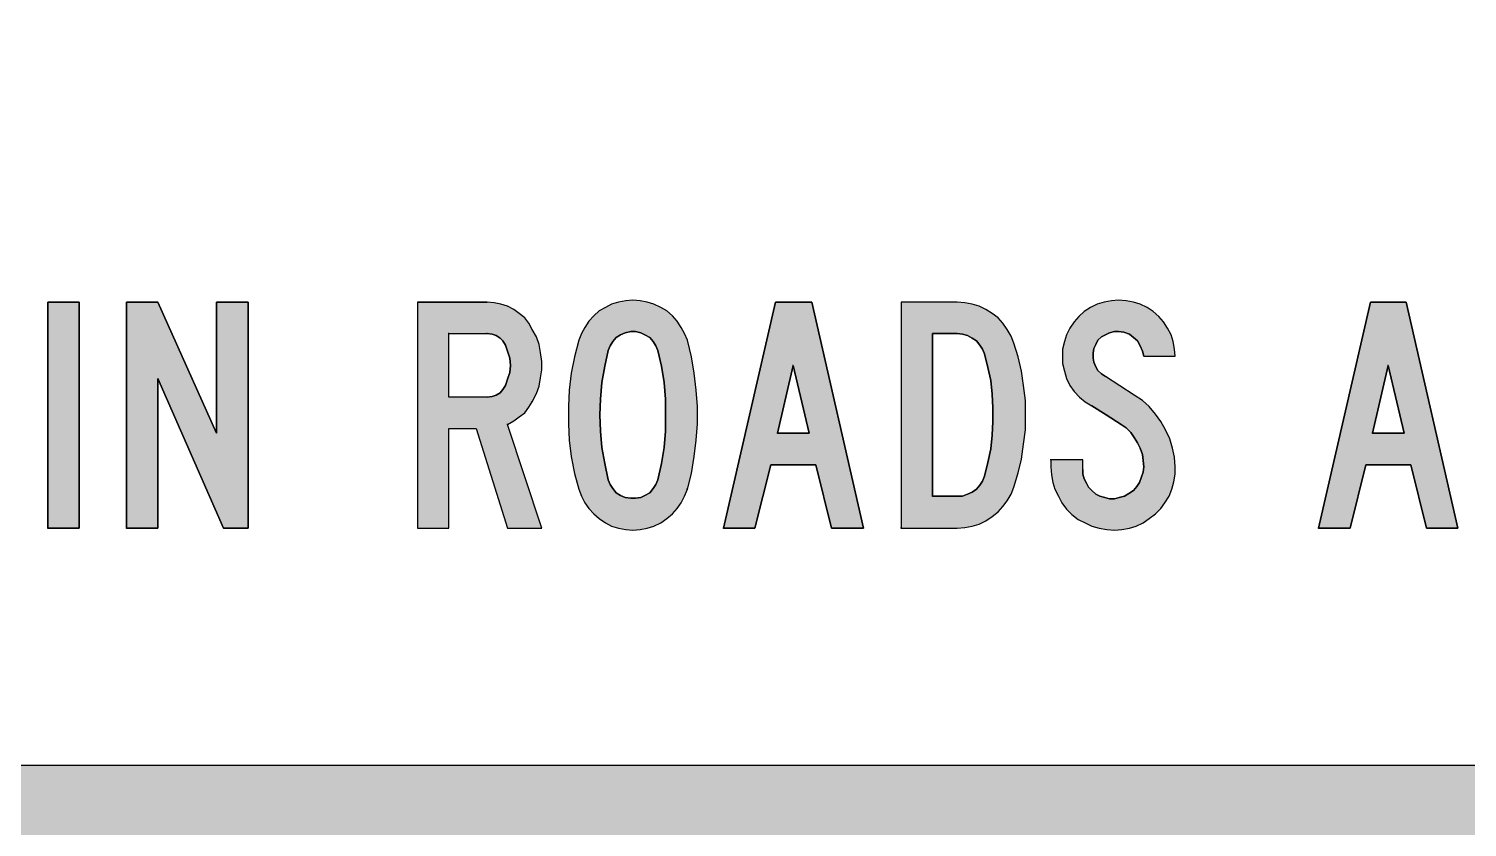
# Model space of a CAD drawing. Extents: x 210.3 to 295.3, y 156.1 to 238.5.
# Drawn here: x 253.9 to 273.02, y 185.6 to 196.21 of the extents above; entities that cross this region are included whole.
import ezdxf

# ---------------------------------------------------------------- set-up
doc = ezdxf.new("R2010")
doc.units = 0
doc.header["$MEASUREMENT"] = 0
doc.linetypes.add('CENTERX2', pattern=[101.6, 63.5, -12.7, 12.7, -12.7])
doc.layers.get('0').update_dxf_attribs({"linetype": 'CONTINUOUS'})
doc.layers.add('L35', color=3, linetype='CONTINUOUS')
doc.layers.add('TBLK25', color=1, linetype='CONTINUOUS')

msp = doc.modelspace()

# ---------------------------------------------------------------- hatches: boundary and pattern name
at = {"layer": 'TBLK25', "linetype": 'CENTERX2'}
h = msp.add_hatch(color=256, dxfattribs=at)
edge = h.paths.add_edge_path()
edge.add_line((220.316, 236.871), (285.316, 236.871))
edge.add_arc((285.316, 228.471), 8.4, 0, 90, ccw=False)
edge.add_line((293.716, 228.471), (293.716, 173.571))
edge.add_arc((285.316, 173.571), 8.4, -90, 0, ccw=False)
edge.add_line((285.316, 165.171), (220.316, 165.171))
edge.add_arc((220.316, 173.571), 8.4, 180, 270, ccw=False)
edge.add_line((211.916, 173.571), (211.916, 228.471))
edge.add_arc((220.316, 228.471), 8.4, 90, 180, ccw=False)
edge = h.paths.add_edge_path(flags=16)
edge.add_line((290.516, 183.221), (290.516, 173.571))
edge.add_arc((285.316, 173.571), 5.2, -90, 0, ccw=False)
edge.add_line((285.316, 168.371), (220.316, 168.371))
edge.add_arc((220.316, 173.571), 5.2, 180, 270, ccw=False)
edge.add_line((215.116, 173.571), (215.116, 183.221))
edge.add_line((215.116, 183.221), (290.516, 183.221))
edge = h.paths.add_edge_path(flags=16)
edge.add_line((215.116, 186.421), (290.516, 186.421))
edge.add_line((290.516, 186.421), (290.516, 228.471))
edge.add_arc((285.316, 228.471), 5.2, 0, 90)
edge.add_line((285.316, 233.671), (220.316, 233.671))
edge.add_arc((220.316, 228.471), 5.2, 90, 180)
edge.add_line((215.116, 228.471), (215.116, 186.421))
h = msp.add_hatch(color=256, dxfattribs=at)
h.paths.add_polyline_path([(250.905, 191.251), (250.905, 189.571), (251.323, 189.571), (251.323, 192.576), (250.851, 192.576), (250.342, 190.924), (249.861, 192.576), (249.38, 192.576), (249.38, 189.571), (249.798, 189.571), (249.798, 191.251), (250.342, 189.571)])
h.paths.add_polyline_path([(252.966, 192.576), (252.485, 192.576), (251.795, 189.571), (252.213, 189.571), (252.431, 190.415), (253.03, 190.415), (253.239, 189.571), (253.656, 189.571)])
h.paths.add_polyline_path([(252.512, 190.833), (252.73, 191.732), (252.939, 190.833), (252.93, 190.833)], flags=16)
h.paths.add_polyline_path([(254.573, 192.576), (254.156, 192.576), (254.156, 189.571), (254.573, 189.571)])
h.paths.add_polyline_path([(256.816, 192.576), (256.398, 192.576), (256.398, 190.833), (255.618, 192.576), (255.2, 192.576), (255.2, 189.571), (255.618, 189.571), (255.618, 191.559), (256.489, 189.571), (256.816, 189.571)])
h.paths.add_polyline_path([(259.486, 190.896), (259.849, 190.896), (260.266, 189.571), (260.72, 189.571), (260.266, 190.951), (260.348, 190.996), (260.421, 191.051), (260.493, 191.105), (260.548, 191.178), (260.593, 191.251), (260.648, 191.36), (260.684, 191.459), (260.702, 191.568), (260.72, 191.677), (260.72, 191.786), (260.702, 191.904), (260.684, 192.013), (260.648, 192.113), (260.593, 192.213), (260.548, 192.295), (260.493, 192.367), (260.421, 192.422), (260.348, 192.476), (260.266, 192.522), (260.176, 192.549), (260.085, 192.567), (259.994, 192.576), (259.985, 192.576), (259.068, 192.576), (259.068, 189.571), (259.486, 189.571)])
h.paths.add_polyline_path([(259.486, 191.314), (259.486, 192.159), (259.994, 192.159), (260.058, 192.149), (260.112, 192.131), (260.167, 192.095), (260.203, 192.059), (260.239, 192.004), (260.266, 191.922), (260.294, 191.832), (260.303, 191.732), (260.294, 191.641), (260.266, 191.55), (260.239, 191.469), (260.203, 191.414), (260.167, 191.369), (260.112, 191.341), (260.058, 191.323), (259.994, 191.314)], flags=16)
h = msp.add_hatch(color=256, dxfattribs=at)
h.paths.add_polyline_path([(262.618, 189.998), (262.654, 190.088), (262.709, 190.297), (262.745, 190.524), (262.772, 190.742), (262.791, 190.96), (262.791, 191.187), (262.772, 191.405), (262.745, 191.632), (262.709, 191.85), (262.654, 192.068), (262.618, 192.159), (262.573, 192.24), (262.518, 192.322), (262.455, 192.395), (262.382, 192.458), (262.3, 192.504), (262.209, 192.549), (262.119, 192.576), (262.028, 192.594), (261.928, 192.603), (261.837, 192.594), (261.737, 192.576), (261.647, 192.549), (261.565, 192.504), (261.483, 192.458), (261.41, 192.395), (261.347, 192.322), (261.292, 192.24), (261.247, 192.159), (261.211, 192.068), (261.156, 191.85), (261.111, 191.632), (261.084, 191.405), (261.075, 191.187), (261.075, 190.96), (261.084, 190.742), (261.111, 190.524), (261.156, 190.297), (261.211, 190.088), (261.247, 189.998), (261.292, 189.907), (261.347, 189.834), (261.41, 189.762), (261.483, 189.698), (261.565, 189.644), (261.647, 189.598), (261.737, 189.571), (261.837, 189.553), (261.928, 189.544), (262.028, 189.553), (262.119, 189.571), (262.209, 189.598), (262.3, 189.644), (262.382, 189.698), (262.455, 189.762), (262.518, 189.834), (262.573, 189.907)])
h.paths.add_polyline_path([(262.2, 190.097), (262.155, 190.043), (262.091, 190.007), (262.037, 189.979), (261.964, 189.97), (261.901, 189.97), (261.828, 189.979), (261.765, 190.007), (261.71, 190.043), (261.665, 190.097), (261.628, 190.152), (261.601, 190.216), (261.556, 190.433), (261.519, 190.642), (261.501, 190.86), (261.492, 191.078), (261.501, 191.287), (261.519, 191.505), (261.556, 191.723), (261.601, 191.932), (261.628, 191.995), (261.665, 192.05), (261.71, 192.104), (261.765, 192.14), (261.828, 192.168), (261.901, 192.186), (261.964, 192.186), (262.037, 192.168), (262.091, 192.14), (262.155, 192.104), (262.2, 192.05), (262.237, 191.995), (262.264, 191.932), (262.309, 191.723), (262.346, 191.505), (262.364, 191.287), (262.364, 191.078), (262.364, 190.86), (262.346, 190.642), (262.309, 190.433), (262.264, 190.216), (262.237, 190.152)], flags=16)
h.paths.add_polyline_path([(264.307, 192.576), (263.826, 192.576), (263.136, 189.571), (263.553, 189.571), (263.762, 190.415), (264.361, 190.415), (264.57, 189.571), (264.997, 189.571)])
h.paths.add_polyline_path([(263.853, 190.833), (264.062, 191.732), (264.271, 190.833), (264.261, 190.833)], flags=16)
h.paths.add_polyline_path([(267.049, 190.306), (267.094, 190.488), (267.122, 190.688), (267.149, 190.878), (267.149, 191.078), (267.149, 191.269), (267.122, 191.469), (267.094, 191.659), (267.049, 191.85), (266.994, 192.031), (266.958, 192.122), (266.904, 192.213), (266.849, 192.295), (266.786, 192.367), (266.704, 192.422), (266.622, 192.476), (266.531, 192.522), (266.441, 192.549), (266.341, 192.567), (266.241, 192.576), (265.496, 192.576), (265.496, 189.571), (266.241, 189.571), (266.341, 189.58), (266.441, 189.598), (266.531, 189.625), (266.622, 189.671), (266.704, 189.725), (266.786, 189.789), (266.849, 189.861), (266.904, 189.934), (266.958, 190.025), (266.994, 190.116)])
h.paths.add_polyline_path([(265.914, 192.159), (266.241, 192.159), (266.313, 192.149), (266.377, 192.131), (266.441, 192.095), (266.495, 192.059), (266.54, 192.004), (266.577, 191.95), (266.604, 191.886), (266.649, 191.705), (266.686, 191.532), (266.704, 191.35), (266.713, 191.169), (266.713, 190.987), (266.704, 190.806), (266.686, 190.624), (266.649, 190.443), (266.604, 190.261), (266.577, 190.197), (266.54, 190.143), (266.495, 190.088), (266.441, 190.052), (266.377, 190.025), (266.313, 189.998), (266.241, 189.998), (265.914, 189.998)], flags=16)
h.paths.add_polyline_path([(268.874, 189.762), (268.947, 189.834), (269.001, 189.907), (269.056, 189.998), (269.092, 190.088), (269.119, 190.188), (269.137, 190.288), (269.137, 190.388), (269.128, 190.515), (269.101, 190.633), (269.065, 190.76), (269.01, 190.878), (268.947, 190.987), (268.874, 191.087), (268.792, 191.187), (268.701, 191.269), (268.592, 191.341), (268.211, 191.587), (268.157, 191.623), (268.111, 191.668), (268.084, 191.714), (268.057, 191.777), (268.048, 191.832), (268.048, 191.895), (268.057, 191.959), (268.084, 192.013), (268.111, 192.068), (268.157, 192.113), (268.211, 192.14), (268.266, 192.168), (268.329, 192.186), (268.384, 192.186), (268.456, 192.177), (268.529, 192.149), (268.583, 192.104), (268.638, 192.059), (268.674, 191.995), (268.701, 191.922), (268.72, 191.859), (269.137, 191.859), (269.128, 191.95), (269.11, 192.05), (269.083, 192.14), (269.037, 192.231), (268.983, 192.313), (268.919, 192.386), (268.847, 192.449), (268.765, 192.504), (268.674, 192.549), (268.583, 192.576), (268.484, 192.594), (268.384, 192.603), (268.293, 192.594), (268.193, 192.576), (268.102, 192.549), (268.011, 192.504), (267.93, 192.449), (267.857, 192.386), (267.793, 192.313), (267.739, 192.231), (267.694, 192.14), (267.666, 192.05), (267.639, 191.95), (267.639, 191.859), (267.639, 191.759), (267.666, 191.659), (267.694, 191.559), (267.739, 191.469), (267.793, 191.387), (267.866, 191.314), (267.939, 191.251), (268.03, 191.196), (268.22, 191.078), (268.42, 190.951), (268.484, 190.906), (268.547, 190.842), (268.592, 190.778), (268.638, 190.706), (268.674, 190.633), (268.701, 190.551), (268.711, 190.47), (268.72, 190.388), (268.711, 190.315), (268.692, 190.252), (268.665, 190.179), (268.629, 190.125), (268.583, 190.07), (268.52, 190.034), (268.465, 189.998), (268.393, 189.979), (268.329, 189.961), (268.32, 189.961), (268.266, 189.961), (268.202, 189.979), (268.138, 189.998), (268.084, 190.025), (268.03, 190.07), (267.984, 190.116), (267.957, 190.17), (267.93, 190.225), (267.911, 190.288), (267.911, 190.352), (267.911, 190.479), (267.485, 190.479), (267.485, 190.388), (267.494, 190.279), (267.512, 190.179), (267.539, 190.088), (267.585, 189.998), (267.63, 189.907), (267.694, 189.825), (267.766, 189.752), (267.848, 189.689), (267.939, 189.644), (268.03, 189.598), (268.129, 189.571), (268.229, 189.553), (268.329, 189.544), (268.429, 189.553), (268.529, 189.571), (268.62, 189.598), (268.711, 189.644), (268.792, 189.698)])
h.paths.add_polyline_path([(272.206, 192.576), (271.734, 192.576), (271.044, 189.571), (271.462, 189.571), (271.67, 190.415), (272.27, 190.415), (272.479, 189.571), (272.896, 189.571)])
h.paths.add_polyline_path([(271.761, 190.833), (271.97, 191.732), (272.179, 190.833), (272.17, 190.833)], flags=16)
h.paths.add_polyline_path([(273.713, 191.078), (273.713, 191.26), (273.732, 191.441), (273.768, 191.623), (273.813, 191.804), (273.868, 191.977), (273.895, 192.031), (273.931, 192.086), (273.986, 192.131), (274.04, 192.159), (274.104, 192.177), (274.167, 192.186), (274.231, 192.177), (274.295, 192.159), (274.349, 192.131), (274.394, 192.086), (274.44, 192.041), (274.467, 191.977), (274.485, 191.922), (274.494, 191.859), (274.912, 191.859), (274.912, 191.95), (274.894, 192.05), (274.857, 192.14), (274.812, 192.231), (274.758, 192.313), (274.694, 192.386), (274.621, 192.449), (274.54, 192.504), (274.449, 192.549), (274.358, 192.576), (274.267, 192.594), (274.167, 192.603), (274.068, 192.594), (273.968, 192.576), (273.877, 192.549), (273.786, 192.504), (273.704, 192.44), (273.632, 192.376), (273.568, 192.304), (273.514, 192.213), (273.477, 192.122), (273.414, 191.941), (273.359, 191.75), (273.323, 191.559), (273.296, 191.369), (273.287, 191.169), (273.287, 190.978), (273.296, 190.778), (273.323, 190.588), (273.359, 190.397), (273.414, 190.206), (273.477, 190.025), (273.514, 189.934), (273.568, 189.852), (273.632, 189.771), (273.704, 189.707), (273.786, 189.653), (273.877, 189.607), (273.968, 189.571), (274.068, 189.553), (274.167, 189.544), (274.267, 189.553), (274.358, 189.571), (274.449, 189.598), (274.54, 189.644), (274.621, 189.698), (274.694, 189.762), (274.758, 189.834), (274.812, 189.916), (274.857, 190.007), (274.894, 190.097), (274.912, 190.197), (274.912, 190.297), (274.912, 190.352), (274.903, 190.352), (274.494, 190.352), (274.494, 190.297), (274.485, 190.234), (274.467, 190.17), (274.44, 190.116), (274.394, 190.061), (274.349, 190.016), (274.295, 189.989), (274.231, 189.97), (274.167, 189.961), (274.104, 189.97), (274.04, 189.989), (273.986, 190.025), (273.931, 190.061), (273.895, 190.116), (273.868, 190.179), (273.813, 190.352), (273.768, 190.524), (273.732, 190.706), (273.713, 190.887)])
h.paths.add_polyline_path([(276.192, 192.159), (276.728, 192.159), (276.728, 192.576), (275.23, 192.576), (275.23, 192.159), (275.774, 192.159), (275.774, 189.571), (276.192, 189.571)])

# ---------------------------------------------------------------- linework, layer by layer
at = {"color": 3}
for p, q in [((254.156, 189.571), (254.156, 192.576)), ((254.156, 192.576), (254.573, 192.576)), ((254.573, 192.576), (254.573, 189.571)), ((255.2, 189.571), (255.2, 192.576)), ((255.2, 192.576), (255.618, 192.576)), ((255.618, 192.576), (256.398, 190.833)), ((256.398, 190.833), (256.398, 192.576)), ((256.398, 192.576), (256.816, 192.576)), ((256.816, 192.576), (256.816, 189.571)), ((259.068, 192.576), (259.068, 189.571)), ((259.068, 192.576), (259.994, 192.576)), ((259.994, 192.576), (259.985, 192.576)), ((259.994, 192.576), (259.985, 192.576)), ((260.085, 192.567), (259.994, 192.576)), ((260.176, 192.549), (260.085, 192.567)), ((260.266, 192.522), (260.176, 192.549)), ((260.348, 192.476), (260.266, 192.522)), ((261.647, 192.549), (261.565, 192.504)), ((261.737, 192.576), (261.647, 192.549)), ((261.837, 192.594), (261.737, 192.576)), ((261.928, 192.603), (261.837, 192.594)), ((262.028, 192.594), (261.928, 192.603)), ((262.119, 192.576), (262.028, 192.594)), ((262.209, 192.549), (262.119, 192.576)), ((262.3, 192.504), (262.209, 192.549)), ((263.136, 189.571), (263.826, 192.576)), ((263.826, 192.576), (264.307, 192.576)), ((264.307, 192.576), (264.997, 189.571)), ((266.241, 192.576), (265.496, 192.576)), ((265.496, 192.576), (265.496, 189.571)), ((266.341, 192.567), (266.241, 192.576)), ((266.441, 192.549), (266.341, 192.567)), ((266.531, 192.522), (266.441, 192.549)), ((266.622, 192.476), (266.531, 192.522)), ((268.102, 192.549), (268.011, 192.504)), ((268.193, 192.576), (268.102, 192.549)), ((268.293, 192.594), (268.193, 192.576)), ((268.384, 192.603), (268.293, 192.594)), ((268.484, 192.594), (268.384, 192.603)), ((268.583, 192.576), (268.484, 192.594)), ((268.674, 192.549), (268.583, 192.576)), ((268.765, 192.504), (268.674, 192.549)), ((271.044, 189.571), (271.734, 192.576)), ((271.734, 192.576), (272.206, 192.576)), ((272.206, 192.576), (272.896, 189.571)), ((260.421, 192.422), (260.348, 192.476)), ((260.493, 192.367), (260.421, 192.422)), ((260.548, 192.295), (260.493, 192.367)), ((261.347, 192.322), (261.292, 192.24)), ((261.41, 192.395), (261.347, 192.322)), ((261.483, 192.458), (261.41, 192.395)), ((261.565, 192.504), (261.483, 192.458)), ((262.382, 192.458), (262.3, 192.504)), ((262.455, 192.395), (262.382, 192.458)), ((262.518, 192.322), (262.455, 192.395)), ((262.573, 192.24), (262.518, 192.322)), ((266.704, 192.422), (266.622, 192.476)), ((266.786, 192.367), (266.704, 192.422)), ((266.849, 192.295), (266.786, 192.367)), ((267.857, 192.386), (267.793, 192.313)), ((267.93, 192.449), (267.857, 192.386)), ((268.011, 192.504), (267.93, 192.449)), ((268.847, 192.449), (268.765, 192.504)), ((268.919, 192.386), (268.847, 192.449)), ((268.983, 192.313), (268.919, 192.386)), ((259.486, 192.159), (259.476, 192.159)), ((259.486, 192.159), (259.994, 192.159)), ((259.486, 191.314), (259.486, 192.159)), ((259.994, 192.159), (259.985, 192.159)), ((259.994, 192.159), (259.985, 192.159)), ((260.058, 192.149), (259.994, 192.159)), ((260.112, 192.131), (260.058, 192.149)), ((260.167, 192.095), (260.112, 192.131)), ((260.593, 192.213), (260.548, 192.295)), ((260.593, 192.213), (260.584, 192.213)), ((260.648, 192.113), (260.593, 192.213)), ((261.247, 192.159), (261.211, 192.068)), ((261.292, 192.24), (261.247, 192.159)), ((261.765, 192.14), (261.71, 192.104)), ((261.828, 192.168), (261.765, 192.14)), ((261.901, 192.186), (261.828, 192.168)), ((261.964, 192.186), (261.901, 192.186)), ((262.037, 192.168), (261.964, 192.186)), ((262.091, 192.14), (262.037, 192.168)), ((262.155, 192.104), (262.091, 192.14)), ((262.618, 192.159), (262.573, 192.24)), ((262.654, 192.068), (262.618, 192.159)), ((266.241, 192.159), (265.914, 192.159)), ((265.914, 192.159), (265.914, 189.998)), ((266.313, 192.149), (266.241, 192.159)), ((266.377, 192.131), (266.313, 192.149)), ((266.441, 192.095), (266.377, 192.131)), ((266.904, 192.213), (266.849, 192.295)), ((266.958, 192.122), (266.904, 192.213)), ((267.694, 192.14), (267.666, 192.05)), ((267.739, 192.231), (267.694, 192.14)), ((267.793, 192.313), (267.739, 192.231)), ((268.211, 192.14), (268.157, 192.113)), ((268.266, 192.168), (268.211, 192.14)), ((268.329, 192.186), (268.266, 192.168)), ((268.384, 192.186), (268.329, 192.186)), ((268.384, 192.186), (268.375, 192.186)), ((268.456, 192.177), (268.384, 192.186)), ((268.529, 192.149), (268.456, 192.177)), ((268.583, 192.104), (268.529, 192.149)), ((269.037, 192.231), (268.983, 192.313)), ((269.083, 192.14), (269.037, 192.231)), ((269.11, 192.05), (269.083, 192.14)), ((260.203, 192.059), (260.167, 192.095)), ((260.239, 192.004), (260.203, 192.059)), ((260.239, 192.004), (260.23, 192.004)), ((260.266, 191.922), (260.239, 192.004)), ((260.684, 192.013), (260.648, 192.113)), ((260.702, 191.904), (260.684, 192.013)), ((261.211, 192.068), (261.156, 191.85)), ((261.628, 191.995), (261.601, 191.932)), ((261.665, 192.05), (261.628, 191.995)), ((261.71, 192.104), (261.665, 192.05)), ((262.2, 192.05), (262.155, 192.104)), ((262.237, 191.995), (262.2, 192.05)), ((262.264, 191.932), (262.237, 191.995)), ((262.709, 191.85), (262.654, 192.068)), ((266.495, 192.059), (266.441, 192.095)), ((266.54, 192.004), (266.495, 192.059)), ((266.577, 191.95), (266.54, 192.004)), ((266.604, 191.886), (266.577, 191.95)), ((266.994, 192.031), (266.958, 192.122)), ((267.049, 191.85), (266.994, 192.031)), ((267.666, 192.05), (267.639, 191.95)), ((267.639, 191.95), (267.639, 191.859)), ((268.057, 191.959), (268.048, 191.895)), ((268.084, 192.013), (268.057, 191.959)), ((268.111, 192.068), (268.084, 192.013)), ((268.157, 192.113), (268.111, 192.068)), ((268.638, 192.059), (268.583, 192.104)), ((268.674, 191.995), (268.638, 192.059)), ((268.701, 191.922), (268.674, 191.995)), ((269.128, 191.95), (269.11, 192.05)), ((269.137, 191.859), (269.128, 191.95)), ((260.294, 191.832), (260.266, 191.922)), ((260.303, 191.732), (260.294, 191.832)), ((260.72, 191.786), (260.702, 191.904)), ((260.72, 191.677), (260.72, 191.786)), ((261.156, 191.85), (261.111, 191.632)), ((261.601, 191.932), (261.556, 191.723)), ((262.309, 191.723), (262.264, 191.932)), ((262.745, 191.632), (262.709, 191.85)), ((266.649, 191.705), (266.604, 191.886)), ((267.094, 191.659), (267.049, 191.85)), ((267.639, 191.859), (267.639, 191.759)), ((267.639, 191.759), (267.666, 191.659)), ((268.048, 191.895), (268.048, 191.832)), ((268.048, 191.832), (268.057, 191.777)), ((268.057, 191.777), (268.084, 191.714)), ((268.72, 191.859), (268.701, 191.922)), ((268.72, 191.859), (269.137, 191.859)), ((256.489, 189.571), (255.618, 191.559)), ((255.618, 191.559), (255.618, 189.571)), ((260.266, 191.55), (260.294, 191.641)), ((260.294, 191.641), (260.303, 191.732)), ((260.684, 191.459), (260.702, 191.568)), ((260.702, 191.568), (260.72, 191.677)), ((261.111, 191.632), (261.084, 191.405)), ((261.556, 191.723), (261.519, 191.505)), ((262.346, 191.505), (262.309, 191.723)), ((262.772, 191.405), (262.745, 191.632)), ((264.062, 191.732), (263.853, 190.833)), ((264.062, 191.732), (264.053, 191.732)), ((264.271, 190.833), (264.062, 191.732)), ((266.686, 191.532), (266.649, 191.705)), ((267.122, 191.469), (267.094, 191.659)), ((267.666, 191.659), (267.694, 191.559)), ((267.694, 191.559), (267.739, 191.469)), ((268.084, 191.714), (268.111, 191.668)), ((268.111, 191.668), (268.157, 191.623)), ((268.157, 191.623), (268.211, 191.587)), ((268.211, 191.587), (268.202, 191.587)), ((268.211, 191.587), (268.202, 191.587)), ((268.592, 191.341), (268.211, 191.587)), ((271.97, 191.732), (271.761, 190.833)), ((271.97, 191.732), (271.961, 191.732)), ((272.179, 190.833), (271.97, 191.732)), ((260.112, 191.341), (260.167, 191.369)), ((260.167, 191.369), (260.203, 191.414)), ((260.203, 191.414), (260.239, 191.469)), ((260.239, 191.469), (260.23, 191.469)), ((260.239, 191.469), (260.266, 191.55)), ((260.648, 191.36), (260.684, 191.459)), ((261.084, 191.405), (261.075, 191.187)), ((261.519, 191.505), (261.501, 191.287)), ((262.364, 191.287), (262.346, 191.505)), ((262.791, 191.187), (262.772, 191.405)), ((266.704, 191.35), (266.686, 191.532)), ((267.149, 191.269), (267.122, 191.469)), ((267.739, 191.469), (267.793, 191.387)), ((267.793, 191.387), (267.866, 191.314)), ((259.994, 191.314), (259.486, 191.314)), ((259.994, 191.314), (260.058, 191.323)), ((260.058, 191.323), (260.112, 191.341)), ((260.493, 191.105), (260.548, 191.178)), ((260.548, 191.178), (260.593, 191.251)), ((260.593, 191.251), (260.584, 191.251)), ((260.593, 191.251), (260.648, 191.36)), ((261.075, 191.187), (261.075, 190.96)), ((261.501, 191.287), (261.492, 191.078)), ((262.364, 191.078), (262.364, 191.287)), ((262.791, 190.96), (262.791, 191.187)), ((266.713, 191.169), (266.704, 191.35)), ((267.149, 191.078), (267.149, 191.269)), ((267.866, 191.314), (267.939, 191.251)), ((267.939, 191.251), (268.03, 191.196)), ((268.03, 191.196), (268.02, 191.196)), ((268.03, 191.196), (268.02, 191.196)), ((268.22, 191.078), (268.03, 191.196)), ((268.701, 191.269), (268.592, 191.341)), ((268.792, 191.187), (268.701, 191.269)), ((268.874, 191.087), (268.792, 191.187)), ((260.266, 190.951), (260.348, 190.996)), ((260.348, 190.996), (260.421, 191.051)), ((260.421, 191.051), (260.493, 191.105)), ((261.492, 191.078), (261.501, 190.86)), ((262.364, 190.86), (262.364, 191.078)), ((266.704, 190.806), (266.713, 190.987)), ((266.713, 190.987), (266.713, 191.169)), ((267.149, 190.878), (267.149, 191.078)), ((268.42, 190.951), (268.22, 191.078)), ((268.947, 190.987), (268.874, 191.087)), ((269.01, 190.878), (268.947, 190.987)), ((259.486, 189.571), (259.486, 190.896)), ((259.486, 190.896), (259.849, 190.896)), ((259.849, 190.896), (260.266, 189.571)), ((260.266, 190.951), (260.257, 190.951)), ((260.72, 189.571), (260.266, 190.951)), ((261.075, 190.96), (261.084, 190.742)), ((261.501, 190.86), (261.519, 190.642)), ((262.346, 190.642), (262.364, 190.86)), ((262.772, 190.742), (262.791, 190.96)), ((263.853, 190.833), (263.844, 190.833)), ((263.853, 190.833), (264.271, 190.833)), ((264.271, 190.833), (264.261, 190.833)), ((266.686, 190.624), (266.704, 190.806)), ((267.122, 190.688), (267.149, 190.878)), ((268.42, 190.951), (268.411, 190.951)), ((268.484, 190.906), (268.42, 190.951)), ((268.547, 190.842), (268.484, 190.906)), ((268.592, 190.778), (268.547, 190.842)), ((269.065, 190.76), (269.01, 190.878)), ((271.761, 190.833), (271.752, 190.833)), ((271.761, 190.833), (272.179, 190.833)), ((272.179, 190.833), (272.17, 190.833)), ((261.084, 190.742), (261.111, 190.524)), ((261.519, 190.642), (261.556, 190.433)), ((262.309, 190.433), (262.346, 190.642)), ((262.745, 190.524), (262.772, 190.742)), ((266.649, 190.443), (266.686, 190.624)), ((267.094, 190.488), (267.122, 190.688)), ((268.638, 190.706), (268.592, 190.778)), ((268.674, 190.633), (268.638, 190.706)), ((268.701, 190.551), (268.674, 190.633)), ((269.101, 190.633), (269.065, 190.76)), ((269.128, 190.515), (269.101, 190.633)), ((261.111, 190.524), (261.156, 190.297)), ((261.556, 190.433), (261.601, 190.216)), ((262.264, 190.216), (262.309, 190.433)), ((262.709, 190.297), (262.745, 190.524)), ((263.762, 190.415), (263.553, 189.571)), ((264.361, 190.415), (263.762, 190.415)), ((264.57, 189.571), (264.361, 190.415)), ((266.604, 190.261), (266.649, 190.443)), ((267.049, 190.306), (267.094, 190.488)), ((267.485, 190.479), (267.476, 190.479)), ((267.485, 190.479), (267.485, 190.388)), ((267.911, 190.479), (267.485, 190.479)), ((267.911, 190.352), (267.911, 190.479)), ((268.711, 190.47), (268.701, 190.551)), ((268.72, 190.388), (268.711, 190.47)), ((269.137, 190.388), (269.128, 190.515)), ((271.67, 190.415), (271.462, 189.571)), ((272.27, 190.415), (271.67, 190.415)), ((272.479, 189.571), (272.27, 190.415)), ((261.156, 190.297), (261.211, 190.088)), ((262.654, 190.088), (262.709, 190.297)), ((266.577, 190.197), (266.604, 190.261)), ((266.994, 190.116), (267.049, 190.306)), ((267.485, 190.388), (267.494, 190.279)), ((267.494, 190.279), (267.512, 190.179)), ((267.911, 190.352), (267.911, 190.288)), ((267.911, 190.288), (267.93, 190.225)), ((267.93, 190.225), (267.957, 190.17)), ((268.665, 190.179), (268.692, 190.252)), ((268.692, 190.252), (268.711, 190.315)), ((268.711, 190.315), (268.72, 190.388)), ((268.72, 190.388), (268.711, 190.388)), ((269.119, 190.188), (269.137, 190.288)), ((269.137, 190.288), (269.137, 190.388)), ((261.211, 190.088), (261.247, 189.998)), ((261.601, 190.216), (261.628, 190.152)), ((261.628, 190.152), (261.665, 190.097)), ((261.665, 190.097), (261.71, 190.043)), ((261.71, 190.043), (261.765, 190.007)), ((262.091, 190.007), (262.155, 190.043)), ((262.155, 190.043), (262.2, 190.097)), ((262.2, 190.097), (262.237, 190.152)), ((262.237, 190.152), (262.264, 190.216)), ((262.264, 190.216), (262.255, 190.216)), ((262.618, 189.998), (262.654, 190.088)), ((262.654, 190.088), (262.645, 190.088)), ((266.377, 190.025), (266.441, 190.052)), ((266.441, 190.052), (266.495, 190.088)), ((266.495, 190.088), (266.54, 190.143)), ((266.54, 190.143), (266.577, 190.197)), ((266.958, 190.025), (266.994, 190.116)), ((267.512, 190.179), (267.539, 190.088)), ((267.539, 190.088), (267.585, 189.998)), ((267.957, 190.17), (267.984, 190.116)), ((267.984, 190.116), (268.03, 190.07)), ((268.03, 190.07), (268.084, 190.025)), ((268.465, 189.998), (268.52, 190.034)), ((268.52, 190.034), (268.583, 190.07)), ((268.583, 190.07), (268.629, 190.125)), ((268.629, 190.125), (268.665, 190.179)), ((269.056, 189.998), (269.092, 190.088)), ((269.092, 190.088), (269.119, 190.188)), ((261.247, 189.998), (261.292, 189.907)), ((261.292, 189.907), (261.347, 189.834)), ((261.765, 190.007), (261.828, 189.979)), ((261.828, 189.979), (261.901, 189.97)), ((261.901, 189.97), (261.964, 189.97)), ((261.964, 189.97), (262.037, 189.979)), ((262.037, 189.979), (262.091, 190.007)), ((262.518, 189.834), (262.573, 189.907)), ((262.573, 189.907), (262.618, 189.998)), ((265.914, 189.998), (265.905, 189.998)), ((265.914, 189.998), (266.241, 189.998)), ((266.241, 189.998), (266.313, 189.998)), ((266.313, 189.998), (266.377, 190.025)), ((266.786, 189.789), (266.849, 189.861)), ((266.849, 189.861), (266.904, 189.934)), ((266.904, 189.934), (266.958, 190.025)), ((267.585, 189.998), (267.63, 189.907)), ((267.63, 189.907), (267.694, 189.825)), ((268.084, 190.025), (268.138, 189.998)), ((268.138, 189.998), (268.202, 189.979)), ((268.202, 189.979), (268.266, 189.961)), ((268.266, 189.961), (268.329, 189.961)), ((268.329, 189.961), (268.32, 189.961)), ((268.329, 189.961), (268.393, 189.979)), ((268.393, 189.979), (268.465, 189.998)), ((268.947, 189.834), (269.001, 189.907)), ((269.001, 189.907), (269.056, 189.998)), ((261.347, 189.834), (261.41, 189.762)), ((261.41, 189.762), (261.483, 189.698)), ((261.483, 189.698), (261.565, 189.644)), ((261.565, 189.644), (261.647, 189.598)), ((262.209, 189.598), (262.3, 189.644)), ((262.3, 189.644), (262.382, 189.698)), ((262.382, 189.698), (262.455, 189.762)), ((262.455, 189.762), (262.518, 189.834)), ((266.531, 189.625), (266.622, 189.671)), ((266.622, 189.671), (266.704, 189.725)), ((266.704, 189.725), (266.786, 189.789)), ((267.694, 189.825), (267.766, 189.752)), ((267.766, 189.752), (267.848, 189.689)), ((267.848, 189.689), (267.939, 189.644)), ((267.939, 189.644), (268.03, 189.598)), ((268.62, 189.598), (268.711, 189.644)), ((268.711, 189.644), (268.792, 189.698)), ((268.792, 189.698), (268.874, 189.762)), ((268.874, 189.762), (268.947, 189.834)), ((254.156, 189.571), (254.147, 189.571)), ((254.573, 189.571), (254.156, 189.571)), ((255.2, 189.571), (255.191, 189.571)), ((255.618, 189.571), (255.2, 189.571)), ((256.816, 189.571), (256.489, 189.571)), ((259.068, 189.571), (259.486, 189.571)), ((260.266, 189.571), (260.72, 189.571)), ((261.647, 189.598), (261.737, 189.571)), ((261.737, 189.571), (261.837, 189.553)), ((261.837, 189.553), (261.928, 189.544)), ((261.928, 189.544), (262.028, 189.553)), ((262.028, 189.553), (262.119, 189.571)), ((262.119, 189.571), (262.209, 189.598)), ((263.136, 189.571), (263.127, 189.571)), ((263.553, 189.571), (263.136, 189.571)), ((264.997, 189.571), (264.57, 189.571)), ((265.496, 189.571), (265.487, 189.571)), ((265.496, 189.571), (266.241, 189.571)), ((266.241, 189.571), (266.341, 189.58)), ((266.341, 189.58), (266.441, 189.598)), ((266.441, 189.598), (266.531, 189.625)), ((268.03, 189.598), (268.129, 189.571)), ((268.129, 189.571), (268.229, 189.553)), ((268.229, 189.553), (268.329, 189.544)), ((268.329, 189.544), (268.429, 189.553)), ((268.429, 189.553), (268.529, 189.571)), ((268.529, 189.571), (268.62, 189.598)), ((271.044, 189.571), (271.035, 189.571)), ((271.462, 189.571), (271.044, 189.571)), ((272.896, 189.571), (272.479, 189.571))]:
    msp.add_line(p, q, dxfattribs=at)
at = {"layer": 'L35'}
msp.add_line((215.116, 186.421), (290.516, 186.421), dxfattribs=at)
at = {"layer": 'TBLK25', "linetype": 'CENTERX2'}
for points in [[(254.573, 192.576), (254.156, 192.576), (254.156, 189.571), (254.573, 189.571)], [(256.816, 192.576), (256.398, 192.576), (256.398, 190.833), (255.618, 192.576), (255.2, 192.576), (255.2, 189.571), (255.618, 189.571), (255.618, 191.559), (256.489, 189.571), (256.816, 189.571)], [(259.486, 190.896), (259.849, 190.896), (260.266, 189.571), (260.72, 189.571), (260.266, 190.951), (260.348, 190.996), (260.421, 191.051), (260.493, 191.105), (260.548, 191.178), (260.593, 191.251), (260.648, 191.36), (260.684, 191.459), (260.702, 191.568), (260.72, 191.677), (260.72, 191.786), (260.702, 191.904), (260.684, 192.013), (260.648, 192.113), (260.593, 192.213), (260.548, 192.295), (260.493, 192.367), (260.421, 192.422), (260.348, 192.476), (260.266, 192.522), (260.176, 192.549), (260.085, 192.567), (259.994, 192.576), (259.985, 192.576), (259.068, 192.576), (259.068, 189.571), (259.486, 189.571)], [(262.618, 189.998), (262.654, 190.088), (262.709, 190.297), (262.745, 190.524), (262.772, 190.742), (262.791, 190.96), (262.791, 191.187), (262.772, 191.405), (262.745, 191.632), (262.709, 191.85), (262.654, 192.068), (262.618, 192.159), (262.573, 192.24), (262.518, 192.322), (262.455, 192.395), (262.382, 192.458), (262.3, 192.504), (262.209, 192.549), (262.119, 192.576), (262.028, 192.594), (261.928, 192.603), (261.837, 192.594), (261.737, 192.576), (261.647, 192.549), (261.565, 192.504), (261.483, 192.458), (261.41, 192.395), (261.347, 192.322), (261.292, 192.24), (261.247, 192.159), (261.211, 192.068), (261.156, 191.85), (261.111, 191.632), (261.084, 191.405), (261.075, 191.187), (261.075, 190.96), (261.084, 190.742), (261.111, 190.524), (261.156, 190.297), (261.211, 190.088), (261.247, 189.998), (261.292, 189.907), (261.347, 189.834), (261.41, 189.762), (261.483, 189.698), (261.565, 189.644), (261.647, 189.598), (261.737, 189.571), (261.837, 189.553), (261.928, 189.544), (262.028, 189.553), (262.119, 189.571), (262.209, 189.598), (262.3, 189.644), (262.382, 189.698), (262.455, 189.762), (262.518, 189.834), (262.573, 189.907)], [(264.307, 192.576), (263.826, 192.576), (263.136, 189.571), (263.553, 189.571), (263.762, 190.415), (264.361, 190.415), (264.57, 189.571), (264.997, 189.571)], [(267.049, 190.306), (267.094, 190.488), (267.122, 190.688), (267.149, 190.878), (267.149, 191.078), (267.149, 191.269), (267.122, 191.469), (267.094, 191.659), (267.049, 191.85), (266.994, 192.031), (266.958, 192.122), (266.904, 192.213), (266.849, 192.295), (266.786, 192.367), (266.704, 192.422), (266.622, 192.476), (266.531, 192.522), (266.441, 192.549), (266.341, 192.567), (266.241, 192.576), (265.496, 192.576), (265.496, 189.571), (266.241, 189.571), (266.341, 189.58), (266.441, 189.598), (266.531, 189.625), (266.622, 189.671), (266.704, 189.725), (266.786, 189.789), (266.849, 189.861), (266.904, 189.934), (266.958, 190.025), (266.994, 190.116)], [(268.874, 189.762), (268.947, 189.834), (269.001, 189.907), (269.056, 189.998), (269.092, 190.088), (269.119, 190.188), (269.137, 190.288), (269.137, 190.388), (269.128, 190.515), (269.101, 190.633), (269.065, 190.76), (269.01, 190.878), (268.947, 190.987), (268.874, 191.087), (268.792, 191.187), (268.701, 191.269), (268.592, 191.341), (268.211, 191.587), (268.157, 191.623), (268.111, 191.668), (268.084, 191.714), (268.057, 191.777), (268.048, 191.832), (268.048, 191.895), (268.057, 191.959), (268.084, 192.013), (268.111, 192.068), (268.157, 192.113), (268.211, 192.14), (268.266, 192.168), (268.329, 192.186), (268.384, 192.186), (268.456, 192.177), (268.529, 192.149), (268.583, 192.104), (268.638, 192.059), (268.674, 191.995), (268.701, 191.922), (268.72, 191.859), (269.137, 191.859), (269.128, 191.95), (269.11, 192.05), (269.083, 192.14), (269.037, 192.231), (268.983, 192.313), (268.919, 192.386), (268.847, 192.449), (268.765, 192.504), (268.674, 192.549), (268.583, 192.576), (268.484, 192.594), (268.384, 192.603), (268.293, 192.594), (268.193, 192.576), (268.102, 192.549), (268.011, 192.504), (267.93, 192.449), (267.857, 192.386), (267.793, 192.313), (267.739, 192.231), (267.694, 192.14), (267.666, 192.05), (267.639, 191.95), (267.639, 191.859), (267.639, 191.759), (267.666, 191.659), (267.694, 191.559), (267.739, 191.469), (267.793, 191.387), (267.866, 191.314), (267.939, 191.251), (268.03, 191.196), (268.22, 191.078), (268.42, 190.951), (268.484, 190.906), (268.547, 190.842), (268.592, 190.778), (268.638, 190.706), (268.674, 190.633), (268.701, 190.551), (268.711, 190.47), (268.72, 190.388), (268.711, 190.315), (268.692, 190.252), (268.665, 190.179), (268.629, 190.125), (268.583, 190.07), (268.52, 190.034), (268.465, 189.998), (268.393, 189.979), (268.329, 189.961), (268.32, 189.961), (268.266, 189.961), (268.202, 189.979), (268.138, 189.998), (268.084, 190.025), (268.03, 190.07), (267.984, 190.116), (267.957, 190.17), (267.93, 190.225), (267.911, 190.288), (267.911, 190.352), (267.911, 190.479), (267.485, 190.479), (267.485, 190.388), (267.494, 190.279), (267.512, 190.179), (267.539, 190.088), (267.585, 189.998), (267.63, 189.907), (267.694, 189.825), (267.766, 189.752), (267.848, 189.689), (267.939, 189.644), (268.03, 189.598), (268.129, 189.571), (268.229, 189.553), (268.329, 189.544), (268.429, 189.553), (268.529, 189.571), (268.62, 189.598), (268.711, 189.644), (268.792, 189.698)], [(272.206, 192.576), (271.734, 192.576), (271.044, 189.571), (271.462, 189.571), (271.67, 190.415), (272.27, 190.415), (272.479, 189.571), (272.896, 189.571)], [(259.486, 191.314), (259.486, 192.159), (259.994, 192.159), (260.058, 192.149), (260.112, 192.131), (260.167, 192.095), (260.203, 192.059), (260.239, 192.004), (260.266, 191.922), (260.294, 191.832), (260.303, 191.732), (260.294, 191.641), (260.266, 191.55), (260.239, 191.469), (260.203, 191.414), (260.167, 191.369), (260.112, 191.341), (260.058, 191.323), (259.994, 191.314)], [(262.2, 190.097), (262.155, 190.043), (262.091, 190.007), (262.037, 189.979), (261.964, 189.97), (261.901, 189.97), (261.828, 189.979), (261.765, 190.007), (261.71, 190.043), (261.665, 190.097), (261.628, 190.152), (261.601, 190.216), (261.556, 190.433), (261.519, 190.642), (261.501, 190.86), (261.492, 191.078), (261.501, 191.287), (261.519, 191.505), (261.556, 191.723), (261.601, 191.932), (261.628, 191.995), (261.665, 192.05), (261.71, 192.104), (261.765, 192.14), (261.828, 192.168), (261.901, 192.186), (261.964, 192.186), (262.037, 192.168), (262.091, 192.14), (262.155, 192.104), (262.2, 192.05), (262.237, 191.995), (262.264, 191.932), (262.309, 191.723), (262.346, 191.505), (262.364, 191.287), (262.364, 191.078), (262.364, 190.86), (262.346, 190.642), (262.309, 190.433), (262.264, 190.216), (262.237, 190.152)], [(265.914, 192.159), (266.241, 192.159), (266.313, 192.149), (266.377, 192.131), (266.441, 192.095), (266.495, 192.059), (266.54, 192.004), (266.577, 191.95), (266.604, 191.886), (266.649, 191.705), (266.686, 191.532), (266.704, 191.35), (266.713, 191.169), (266.713, 190.987), (266.704, 190.806), (266.686, 190.624), (266.649, 190.443), (266.604, 190.261), (266.577, 190.197), (266.54, 190.143), (266.495, 190.088), (266.441, 190.052), (266.377, 190.025), (266.313, 189.998), (266.241, 189.998), (265.914, 189.998)], [(263.853, 190.833), (264.062, 191.732), (264.271, 190.833), (264.261, 190.833)], [(271.761, 190.833), (271.97, 191.732), (272.179, 190.833), (272.17, 190.833)]]:
    msp.add_lwpolyline(points, close=True, dxfattribs=at)

doc.saveas('drawing.dxf')
